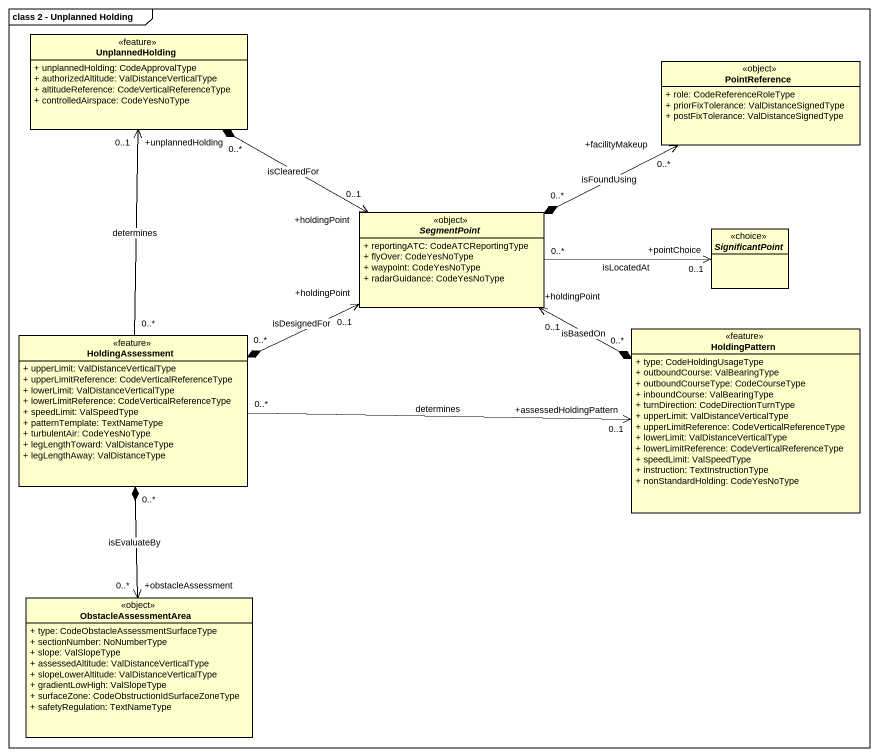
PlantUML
@startuml
mainframe class 2 - Unplanned Holding
hide circle
hide empty members
skinparam classAttributeIconSize 0
class UnplannedHolding <<feature>> {
  + unplannedHolding: CodeApprovalType
  + authorizedAltitude: ValDistanceVerticalType
  + altitudeReference: CodeVerticalReferenceType
  + controlledAirspace: CodeYesNoType
}
class PointReference <<object>> {
  + role: CodeReferenceRoleType
  + priorFixTolerance: ValDistanceSignedType
  + postFixTolerance: ValDistanceSignedType
}
abstract class SegmentPoint <<object>> {
  + reportingATC: CodeATCReportingType
  + flyOver: CodeYesNoType
  + waypoint: CodeYesNoType
  + radarGuidance: CodeYesNoType
}
abstract class SignificantPoint <<choice>>
class HoldingAssessment <<feature>> {
  + upperLimit: ValDistanceVerticalType
  + upperLimitReference: CodeVerticalReferenceType
  + lowerLimit: ValDistanceVerticalType
  + lowerLimitReference: CodeVerticalReferenceType
  + speedLimit: ValSpeedType
  + patternTemplate: TextNameType
  + turbulentAir: CodeYesNoType
  + legLengthToward: ValDistanceType
  + legLengthAway: ValDistanceType
}
class HoldingPattern <<feature>> {
  + type: CodeHoldingUsageType
  + outboundCourse: ValBearingType
  + outboundCourseType: CodeCourseType
  + inboundCourse: ValBearingType
  + turnDirection: CodeDirectionTurnType
  + upperLimit: ValDistanceVerticalType
  + upperLimitReference: CodeVerticalReferenceType
  + lowerLimit: ValDistanceVerticalType
  + lowerLimitReference: CodeVerticalReferenceType
  + speedLimit: ValSpeedType
  + instruction: TextInstructionType
  + nonStandardHolding: CodeYesNoType
}
class ObstacleAssessmentArea <<object>> {
  + type: CodeObstacleAssessmentSurfaceType
  + sectionNumber: NoNumberType
  + slope: ValSlopeType
  + assessedAltitude: ValDistanceVerticalType
  + slopeLowerAltitude: ValDistanceVerticalType
  + gradientLowHigh: ValSlopeType
  + surfaceZone: CodeObstructionIdSurfaceZoneType
  + safetyRegulation: TextNameType
}
UnplannedHolding "0..*" *-right-> "+holdingPoint\n0..1" SegmentPoint : isClearedFor
SegmentPoint "0..*" *-right-> "+facilityMakeup\n0..*" PointReference : isFoundUsing
SegmentPoint "0..*" -right-> "+pointChoice\n0..1" SignificantPoint : isLocatedAt
HoldingAssessment "0..*" -up-> "+unplannedHolding\n0..1" UnplannedHolding : determines
HoldingAssessment "0..*" *-right-> "+holdingPoint\n0..1" SegmentPoint : isDesignedFor
HoldingAssessment "0..*" -right-> "+assessedHoldingPattern\n0..1" HoldingPattern : determines
HoldingPattern "0..*" *-left-> "+holdingPoint\n0..1" SegmentPoint : isBasedOn
ObstacleAssessmentArea "+obstacleAssessment\n0..*" <-up-* "0..*" HoldingAssessment : isEvaluateBy
@enduml
